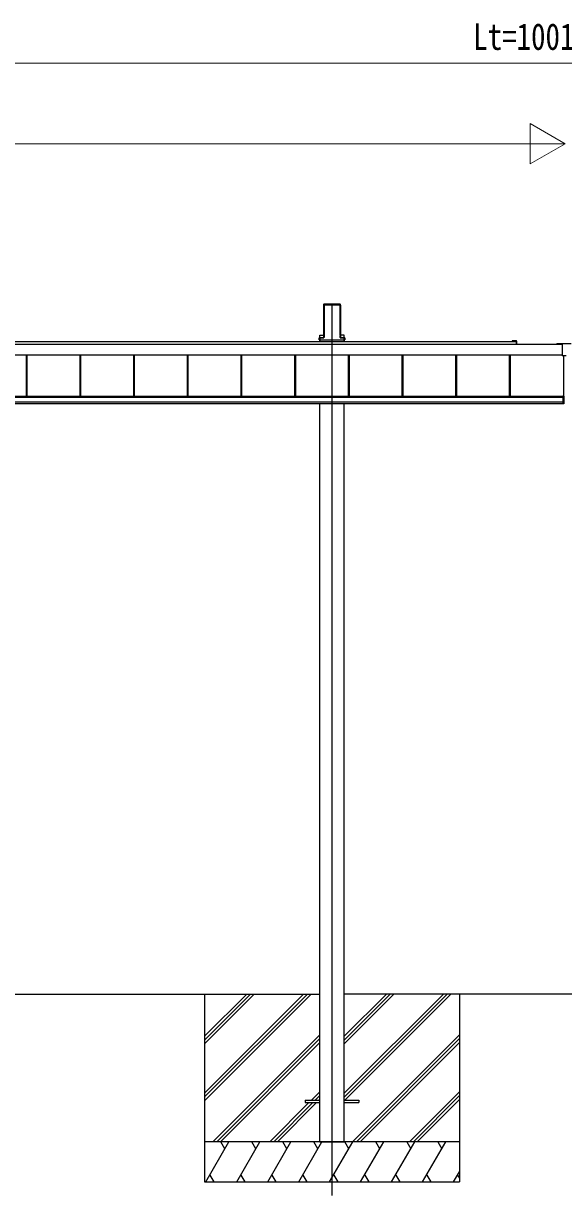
# Model space of a CAD drawing. Units: millimetres, scale not verified. Extents: x -12615 to 12615, y -8910 to 8910.
# Drawn here: x -1393 to 620, y -5864 to -1523 of the extents above; entities that cross this region are included whole.
import ezdxf
from ezdxf.enums import TextEntityAlignment as Align

# ---------------------------------------------------------------- set-up
doc = ezdxf.new("R2010")
doc.units = ezdxf.units.MM
doc.header["$LTSCALE"] = 50
for name, color, linetype in [('0-3_YKK_11', 7, 'Continuous'), ('0-4_YKK_12', 2, 'Continuous'), ('0-5_YKK_13', 4, 'Continuous'), ('0-6_YKK_A1', 4, 'Continuous')]:
    doc.layers.add(name, color=color, linetype=linetype)
doc.layers.add('0-7_YKK_D', color=6, linetype='Continuous', lineweight=18)
doc.styles.add('ＭＳ ゴシック', font='')
doc.styles.get('ＭＳ ゴシック').set_extended_font_data('MS Gothic')

msp = doc.modelspace()

# ---------------------------------------------------------------- linework, layer by layer
at = {"layer": '0-3_YKK_11'}
msp.add_line((620.14, -2911.44), (620.14, -2760.99), dxfattribs=at)
at = {"layer": '0-4_YKK_12'}
msp.add_line((-242.86, -5889), (-242.86, -2568.97), dxfattribs=at)
at = {"layer": '0-5_YKK_13'}
for p, q in [((595.14, -2715.99), (595.14, -2717.99)), ((595.14, -2715.99), (648.14, -2715.99)), ((595.14, -2717.99), (614.14, -2717.99)), ((614.14, -2717.99), (614.14, -2760.99)), ((629.14, -2760.99), (614.14, -2760.99))]:
    msp.add_line(p, q, dxfattribs=at)
at = {"layer": '0-6_YKK_A1'}
for p, q in [((-274.11, -2574.32), (-274.11, -2690.99)), ((-273.75, -2568.47), (-274.1, -2573.96)), ((-273.31, -2568.93), (-273.75, -2568.47)), ((-273.25, -2568), (-271.21, -2568)), ((-273.25, -2568), (-272.81, -2568.46)), ((-273.23, -2684.94), (-273.23, -2569.81)), ((-272.73, -2569.49), (-272.73, -2684.62)), ((-270.9, -2568.33), (-271.21, -2568)), ((-270.9, -2568.33), (-214.82, -2568.33)), ((-270.36, -2571.47), (-215.36, -2571.47)), ((-270.36, -2692.82), (-270.36, -2571.47)), ((-214.82, -2568.33), (-214.51, -2568)), ((-214.51, -2568), (-212.47, -2568)), ((-212.98, -2684.62), (-212.98, -2569.49)), ((-212.91, -2568.46), (-212.47, -2568)), ((-212.49, -2569.81), (-212.49, -2684.94)), ((-211.97, -2568.47), (-212.41, -2568.93)), ((-211.97, -2568.47), (-211.62, -2573.96)), ((-211.61, -2574.32), (-211.61, -2690.99)), ((-288.06, -2684.56), (-274.11, -2684.56)), ((-288.06, -2693.89), (-288.06, -2684.56)), ((-274.12, -2691.34), (-274.22, -2692.96)), ((-273.7, -2693.51), (-273.32, -2687.41)), ((-272.82, -2687.44), (-273.2, -2693.54)), ((-212.52, -2693.54), (-212.9, -2687.44)), ((-212.4, -2687.41), (-212.02, -2693.51)), ((-197.66, -2684.56), (-211.61, -2684.56)), ((-211.6, -2691.34), (-211.5, -2692.96)), ((-197.66, -2693.89), (-197.66, -2684.56)), ((-4378.36, -2717.88), (595.14, -2717.88)), ((-4202.86, -2707.91), (429.39, -2707.91)), ((-290.73, -2701.74), (-290.73, -2702.24)), ((-290.73, -2702.24), (-290.26, -2702.24)), ((-290.26, -2701.74), (-290.26, -2694.86)), ((-288.27, -2701.74), (-290.26, -2701.74)), ((-290.26, -2701.74), (-290.26, -2702.24)), ((-288.27, -2702.24), (-290.26, -2702.24)), ((-290.23, -2693.89), (-275.22, -2693.89)), ((-288.27, -2694.94), (-288.27, -2701.74)), ((-274.69, -2694.94), (-288.27, -2694.94)), ((-288.27, -2701.74), (-197.45, -2701.74)), ((-288.27, -2702.24), (-197.45, -2702.24)), ((-288.26, -2701.74), (-288.26, -2702.24)), ((-288.06, -2707.91), (-288.06, -2702.24)), ((-287.86, -2702.24), (-287.86, -2707.91)), ((-286.86, -2701.9), (-198.86, -2701.9)), ((-211.02, -2694.44), (-197.45, -2694.44)), ((-197.45, -2694.94), (-211.02, -2694.94)), ((-210.5, -2693.89), (-195.49, -2693.89)), ((-197.86, -2702.24), (-197.86, -2707.91)), ((-197.66, -2707.91), (-197.66, -2702.24)), ((-197.45, -2694.44), (-197.45, -2694.94)), ((-197.45, -2701.74), (-197.45, -2694.94)), ((-195.45, -2701.74), (-197.45, -2701.74)), ((-197.45, -2701.74), (-197.45, -2702.24)), ((-195.45, -2702.24), (-197.45, -2702.24)), ((-195.45, -2694.86), (-195.45, -2701.74)), ((-195.45, -2701.74), (-195.45, -2702.24)), ((-194.99, -2702.24), (-195.45, -2702.24)), ((-194.99, -2701.74), (-194.99, -2702.24)), ((434.68, -2705.41), (429.39, -2705.41)), ((429.39, -2707.91), (442.84, -2707.91)), ((443.14, -2705.41), (435.6, -2705.41)), ((443.14, -2708.21), (443.14, -2717.88)), ((445.64, -2717.88), (445.64, -2707.91)), ((-4378.36, -2757.83), (614.14, -2757.83)), ((-4378.36, -2758.07), (614.14, -2758.07)), ((-1381.36, -2911.7), (-1381.36, -2758.07)), ((-1381.36, -2911.7), (-1381.36, -2758.07)), ((-1378.76, -2911.7), (-1378.76, -2758.07)), ((-1378.76, -2911.7), (-1378.76, -2758.07)), ((-1378.36, -2911.7), (-1378.36, -2758.07)), ((-1181.36, -2911.7), (-1181.36, -2758.07)), ((-1178.76, -2911.7), (-1178.76, -2758.07)), ((-1178.36, -2911.7), (-1178.36, -2758.07)), ((-981.36, -2911.7), (-981.36, -2758.07)), ((-978.76, -2911.7), (-978.76, -2758.07)), ((-978.36, -2911.7), (-978.36, -2758.07)), ((-781.36, -2911.7), (-781.36, -2758.07)), ((-778.76, -2911.7), (-778.76, -2758.07)), ((-778.36, -2911.7), (-778.36, -2758.07)), ((-581.36, -2911.7), (-581.36, -2758.07)), ((-578.76, -2911.7), (-578.76, -2758.07)), ((-578.36, -2911.7), (-578.36, -2758.07)), ((-381.36, -2911.7), (-381.36, -2758.07)), ((-378.76, -2911.7), (-378.76, -2758.07)), ((-378.36, -2911.7), (-378.36, -2758.07)), ((-181.36, -2911.7), (-181.36, -2758.07)), ((-178.76, -2911.7), (-178.76, -2758.07)), ((-178.36, -2911.7), (-178.36, -2758.07)), ((18.64, -2911.7), (18.64, -2758.07)), ((21.24, -2911.7), (21.24, -2758.07)), ((21.64, -2911.7), (21.64, -2758.07)), ((218.64, -2911.7), (218.64, -2758.07)), ((221.24, -2911.7), (221.24, -2758.07)), ((221.64, -2911.7), (221.64, -2758.07)), ((418.64, -2911.7), (418.64, -2758.07)), ((421.24, -2911.7), (421.24, -2758.07)), ((421.64, -2911.7), (421.64, -2758.07)), ((-4376.36, -2911.7), (616.64, -2911.7)), ((-4376.36, -2913.71), (616.64, -2913.71)), ((-4376.36, -2915.51), (616.64, -2915.51)), ((-4376.36, -2915.51), (616.64, -2915.51)), ((-4376.36, -2932.48), (616.64, -2932.48)), ((-4376.36, -2938.97), (616.64, -2938.97)), ((-288.06, -5689), (-288.06, -2938.97)), ((-197.66, -5689), (-197.66, -2938.97)), ((620.14, -2911.44), (616.64, -2911.44)), ((620.14, -2933.88), (616.64, -2933.88)), ((620.14, -2940.5), (616.64, -2940.5)), ((-1834.66, -5139), (-288.06, -5139)), ((-717.86, -5139), (-717.86, -5839)), ((-717.86, -5508.18), (-348.68, -5139)), ((-717.86, -5522.32), (-334.54, -5139)), ((-717.86, -5536.46), (-320.39, -5139)), ((-717.86, -5324.33), (-532.53, -5139)), ((-717.86, -5310.19), (-546.67, -5139)), ((-717.86, -5296.05), (-560.81, -5139)), ((1440.94, -5139), (-197.66, -5139)), ((-197.66, -5508.48), (171.82, -5139)), ((-197.66, -5522.62), (185.96, -5139)), ((-197.66, -5324.63), (-12.03, -5139)), ((-197.66, -5310.49), (-26.17, -5139)), ((-197.66, -5296.35), (-40.31, -5139)), ((-195.4, -5534.5), (200.11, -5139)), ((232.14, -5139), (232.14, -5839)), ((-686.55, -5689), (-288.06, -5290.51)), ((-166.05, -5689), (232.14, -5290.81)), ((-672.41, -5689), (-288.06, -5304.65)), ((-658.26, -5689), (-288.06, -5318.8)), ((-151.91, -5689), (232.14, -5304.95)), ((-137.76, -5689), (232.14, -5319.1)), ((-319.92, -5534.5), (-288.06, -5502.64)), ((46.08, -5689), (232.14, -5502.94)), ((-474.42, -5689), (-328.92, -5543.5)), ((-460.27, -5689), (-314.77, -5543.5)), ((-446.13, -5689), (-300.63, -5543.5)), ((-342.92, -5534.5), (-342.92, -5543.5)), ((-342.92, -5534.5), (-287.92, -5534.5)), ((-342.92, -5543.5), (-287.92, -5543.5)), ((-305.77, -5534.5), (-288.06, -5516.78)), ((-291.63, -5534.5), (-288.06, -5530.93)), ((-197.92, -5534.5), (-142.92, -5534.5)), ((-197.92, -5543.5), (-142.92, -5543.5)), ((-142.92, -5534.5), (-142.92, -5543.5)), ((60.23, -5689), (232.14, -5517.08)), ((74.37, -5689), (232.14, -5531.23)), ((232.14, -5689), (-717.86, -5689)), ((-713.58, -5839), (-626.98, -5689)), ((-641.98, -5714.98), (-656.98, -5689)), ((-598.11, -5839), (-511.51, -5689)), ((-526.51, -5714.98), (-541.51, -5689)), ((-482.64, -5839), (-396.04, -5689)), ((-411.04, -5714.98), (-426.04, -5689)), ((-367.17, -5839), (-280.57, -5689)), ((-295.57, -5714.98), (-310.57, -5689)), ((-288.06, -5689), (-197.66, -5689)), ((-251.7, -5839), (-165.1, -5689)), ((-180.1, -5714.98), (-195.1, -5689)), ((-136.23, -5839), (-49.63, -5689)), ((-64.63, -5714.98), (-79.63, -5689)), ((-20.76, -5839), (65.84, -5689)), ((35.84, -5689), (50.84, -5714.98)), ((94.71, -5839), (181.31, -5689)), ((151.31, -5689), (166.31, -5714.98)), ((-698.58, -5813.02), (-683.58, -5839)), ((-583.11, -5813.02), (-568.11, -5839)), ((-467.64, -5813.02), (-452.64, -5839)), ((-352.17, -5813.02), (-337.17, -5839)), ((-236.7, -5813.02), (-221.7, -5839)), ((-121.23, -5813.02), (-106.23, -5839)), ((-5.76, -5813.02), (9.24, -5839)), ((109.71, -5813.02), (124.71, -5839)), ((210.18, -5839), (232.14, -5800.96)), ((225.18, -5813.02), (232.14, -5825.08)), ((-717.86, -5839), (232.14, -5839))]:
    msp.add_line(p, q, dxfattribs=at)
for points in [[(-290.73, -2694.39), (-290.73, -2701.74), (-290.26, -2701.74)], [(-288.27, -2694.94), (-288.27, -2694.44), (-274.69, -2694.44)], [(-194.99, -2694.39), (-194.99, -2701.74), (-195.45, -2701.74)], [(616.64, -2911.44), (616.64, -2933.88), (616.64, -2940.5)], [(617.14, -2911.44), (617.14, -2933.88), (617.14, -2940.5)], [(620.14, -2911.44), (620.14, -2933.88), (620.14, -2940.5)]]:
    msp.add_lwpolyline(points, dxfattribs=at)
for centre, radius, start, end in [((-289.76, -2694.86), 0.501, 90.24971, 179.75029), ((-195.95, -2694.86), 0.501, 0.24971, 89.75029), ((429.39, -2706.66), 1.25, 90, 270), ((434.68, -2705.61), 0.2, 23.57818, 90), ((435.14, -2705.41), 0.3, 203.57818, 336.42182), ((435.6, -2705.61), 0.2, 90, 156.42182), ((442.84, -2708.21), 0.3, 0, 90), ((443.14, -2707.91), 2.5, 0, 90)]:
    msp.add_arc(centre, radius, start, end, dxfattribs=at)
for centre, major_axis, ratio, start_param, end_param in [((-274.06, -2573.96), (0.031, 0.5), 0.061627, 1.5746234, 2.3600215), ((-273.25, -2568.5), (0.346, -0.364), 0.996462, 2.3838095, 3.8892836), ((-273.54, -2571.97), (0.22, 3.04), 0.070684, 5.5043854, 6.2286971), ((-273.04, -2572), (0.22, 3.54), 0.060877, 5.5025319, 6.2268436), ((-212.68, -2572), (-0.22, 3.54), 0.060877, 0.0563417, 0.7806534), ((-212.18, -2571.97), (-0.22, 3.04), 0.070684, 0.0544883, 0.7787999), ((-212.47, -2568.5), (-0.346, -0.364), 0.996462, 2.3939017, 3.8993758), ((-211.65, -2573.96), (-0.031, 0.5), 0.061627, 3.9231638, 4.7085619), ((-274.15, -2691.34), (0.031, 0.5), 0.061627, 4.716216, 5.5016142), ((-273.54, -2687.41), (0.22, 3.5), 0.061627, 4.716216, 5.5016142), ((-273.04, -2687.44), (0.22, 4), 0.053972, 4.7153191, 5.5007173), ((-212.68, -2687.44), (-0.22, 4), 0.053972, 0.782468, 1.5678662), ((-212.18, -2687.41), (-0.22, 3.5), 0.061627, 0.7815711, 1.5669693), ((-211.56, -2691.34), (-0.031, 0.5), 0.061627, 0.7815711, 1.5669693), ((-290.23, -2694.39), (0.355, -0.355), 0.99628, 2.358058, 3.9251274), ((-288.27, -2694.85), (2, 0), 0.045872, 3.2026792, 4.712389), ((-288.27, -2694.35), (1.5, 0), 0.061163, 3.2026792, 4.712389), ((-275.22, -2692.89), (0.691, -0.728), 0.996462, 5.5254021, 7.0308762), ((-274.7, -2693.44), (-0.693, 0.73), 0.992955, 2.3838095, 3.8892836), ((-274.7, -2693.44), (1.04, -1.09), 0.996462, 5.5254021, 7.0308762), ((-211.02, -2693.44), (-1.04, -1.09), 0.996462, 5.5354944, 7.0409685), ((-211.02, -2693.44), (0.693, 0.73), 0.992955, 2.3939017, 3.8993758), ((-210.5, -2692.89), (-0.691, -0.728), 0.996462, 5.5354944, 7.0409685), ((-197.45, -2694.35), (1.5, 0), 0.061163, 4.712389, 6.2220988), ((-197.45, -2694.85), (2, 0), 0.045872, 4.712389, 6.2220988), ((-195.49, -2694.39), (-0.355, -0.355), 0.99628, 2.358058, 3.9251274)]:
    msp.add_ellipse(centre, major_axis=major_axis, ratio=ratio, start_param=start_param, end_param=end_param, dxfattribs=at)
at = {"layer": '0-7_YKK_D'}
for p, q in [((-4234.86, -1671.47), (5478.14, -1671.47)), ((625.14, -1971.47), (495.24, -1896.47)), ((495.24, -1896.47), (495.24, -2046.47)), ((475.14, -1971.47), (-4234.86, -1971.47)), ((625.14, -1971.47), (365.33, -1971.47)), ((625.14, -1971.47), (495.24, -2046.47))]:
    msp.add_line(p, q, dxfattribs=at)

# ---------------------------------------------------------------- texts
at = {"layer": '0-7_YKK_D', "style": 'ＭＳ ゴシック', "width": 0.8}
msp.add_text('Lt=10013', height=98.97, dxfattribs=at).set_placement((283.24, -1651.47), align=Align.BOTTOM_LEFT)

doc.saveas('drawing.dxf')
